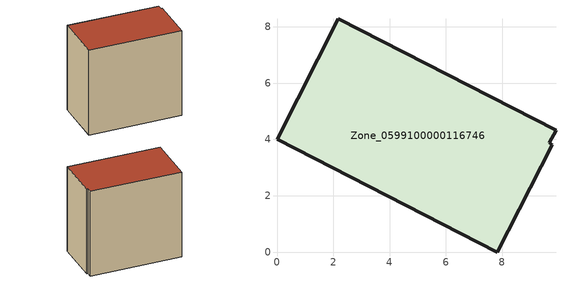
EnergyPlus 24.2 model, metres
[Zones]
Zone_0599100000116746
 floor ground (C_G): 7.84,0 0,4.01 2.18,8.28 9.92,4.33 9.68,3.89 9.79,3.82 z4
 wall outside (C_F): 0,4.01 7.84,0 9.79,3.82 9.68,3.89 9.92,4.33 2.18,8.28 0,4.01 z4:12.45
 roof outside (C_R): 9.92,4.33 2.18,8.28 0,4.01 7.84,0 9.79,3.82 9.68,3.89 z12.45
[BUILDING]
Pand.0599100000116746: North Axis=0; Terrain=City; Loads Convergence Tolerance Value=0.04; Temperature Convergence Tolerance Value=0.4; Solar Distribution=FullExterior; Maximum Number of Warmup Days=25; Minimum Number of Warmup Days=1
[Site:Location]
Rotterdam.The.Hague.AP_ZH_NLD Design_Conditions: Latitude=51.96; Longitude=4.45; Time Zone=1; Elevation=-4.5
[SITE:GROUNDTEMPERATURE:BUILDINGSURFACE]
18, 18, 18, 18, 18, 18, 18, 18, 18, 18, 18, 18
[MATERIAL] Thermal Absorptance=0.9; Solar Absorptance=0.7; Visible Absorptance=0.7
Name | Roughness | Thickness | Conductivity | Density | Specific Heat
G.TI.1992-2005 | MediumSmooth | 0.15 | 0.06 | 540 | 1210
F.TI.1992-2005 | Rough | 0.3 | 0.12 | 1920 | 840
R.TI.1992-2005 | MediumRough | 0.2 | 0.08 | 1500 | 1000
[CONSTRUCTION]
C_G: G.TI.1992-2005
C_F: F.TI.1992-2005
C_R: R.TI.1992-2005
[ZONE]
Zone_0599100000116746: Type=1; Multiplier=1; Ceiling Height=Autocalculate; Volume=Autocalculate; Floor Area=autocalculate; Part of Total Floor Area=Yes
[ZONEINFILTRATION:DESIGNFLOWRATE]
Infil_Zone_0599100000116746: Zone or ZoneList or Space or SpaceList=Zone_0599100000116746; Schedule=AlwaysOn; Design Flow Rate Calculation Method=Flow/Area; Flow Rate per Floor Area=0.0015; Constant Term Coefficient=1; Temperature Term Coefficient=0; Velocity Term Coefficient=0; Velocity Squared Term Coefficient=0
[HVACTEMPLATE:ZONE:IDEALLOADSAIRSYSTEM]
Zone_0599100000116746: Maximum Heating Supply Air Temperature=50; Minimum Cooling Supply Air Temperature=13; Maximum Heating Supply Air Humidity Ratio=0.0156; Minimum Cooling Supply Air Humidity Ratio=0.0077; Heating Limit=NoLimit; Cooling Limit=NoLimit; Dehumidification Control Type=ConstantSensibleHeatRatio; Cooling Sensible Heat Ratio=0.7; Dehumidification Setpoint=60; Humidification Control Type=None; Humidification Setpoint=30; Outdoor Air Method=None; Outdoor Air Flow Rate per Person=0.00944; Outdoor Air Flow Rate per Zone Floor Area=0; Outdoor Air Flow Rate per Zone=0; Demand Controlled Ventilation Type=None; Outdoor Air Economizer Type=NoEconomizer; Heat Recovery Type=None; Sensible Heat Recovery Effectiveness=0.7; Latent Heat Recovery Effectiveness=0.65
[ZONECONTROL:THERMOSTAT]
ThermostatControl_Zone_0599100000116746: Zone or ZoneList=Zone_0599100000116746; Control Type Schedule=DualSetpointControlType; Control 1=Thermostat_Zone_0599100000116746; Temperature Difference Between Cutout And Setpoint=0
[THERMOSTATSETPOINT:DUALSETPOINT]
Thermostat_Zone_0599100000116746: Heating Setpoint Temperature Schedule=HeatingSetpoint_Zone_0599100000116746; Cooling Setpoint Temperature Schedule=CoolingSetpoint_Zone_0599100000116746
[SCHEDULE:COMPACT]
HeatingSetpoint_Zone_0599100000116746: Through: 12/31, For: AllDays, Until: 24:00, 21
CoolingSetpoint_Zone_0599100000116746: Through: 12/31, For: AllDays, Until: 24:00, 24
DualSetpointControlType: Through: 12/31, For: AllDays, Until: 24:00, 4
AlwaysOn: Through: 12/31, For: AllDays, Until: 24:00, 1
